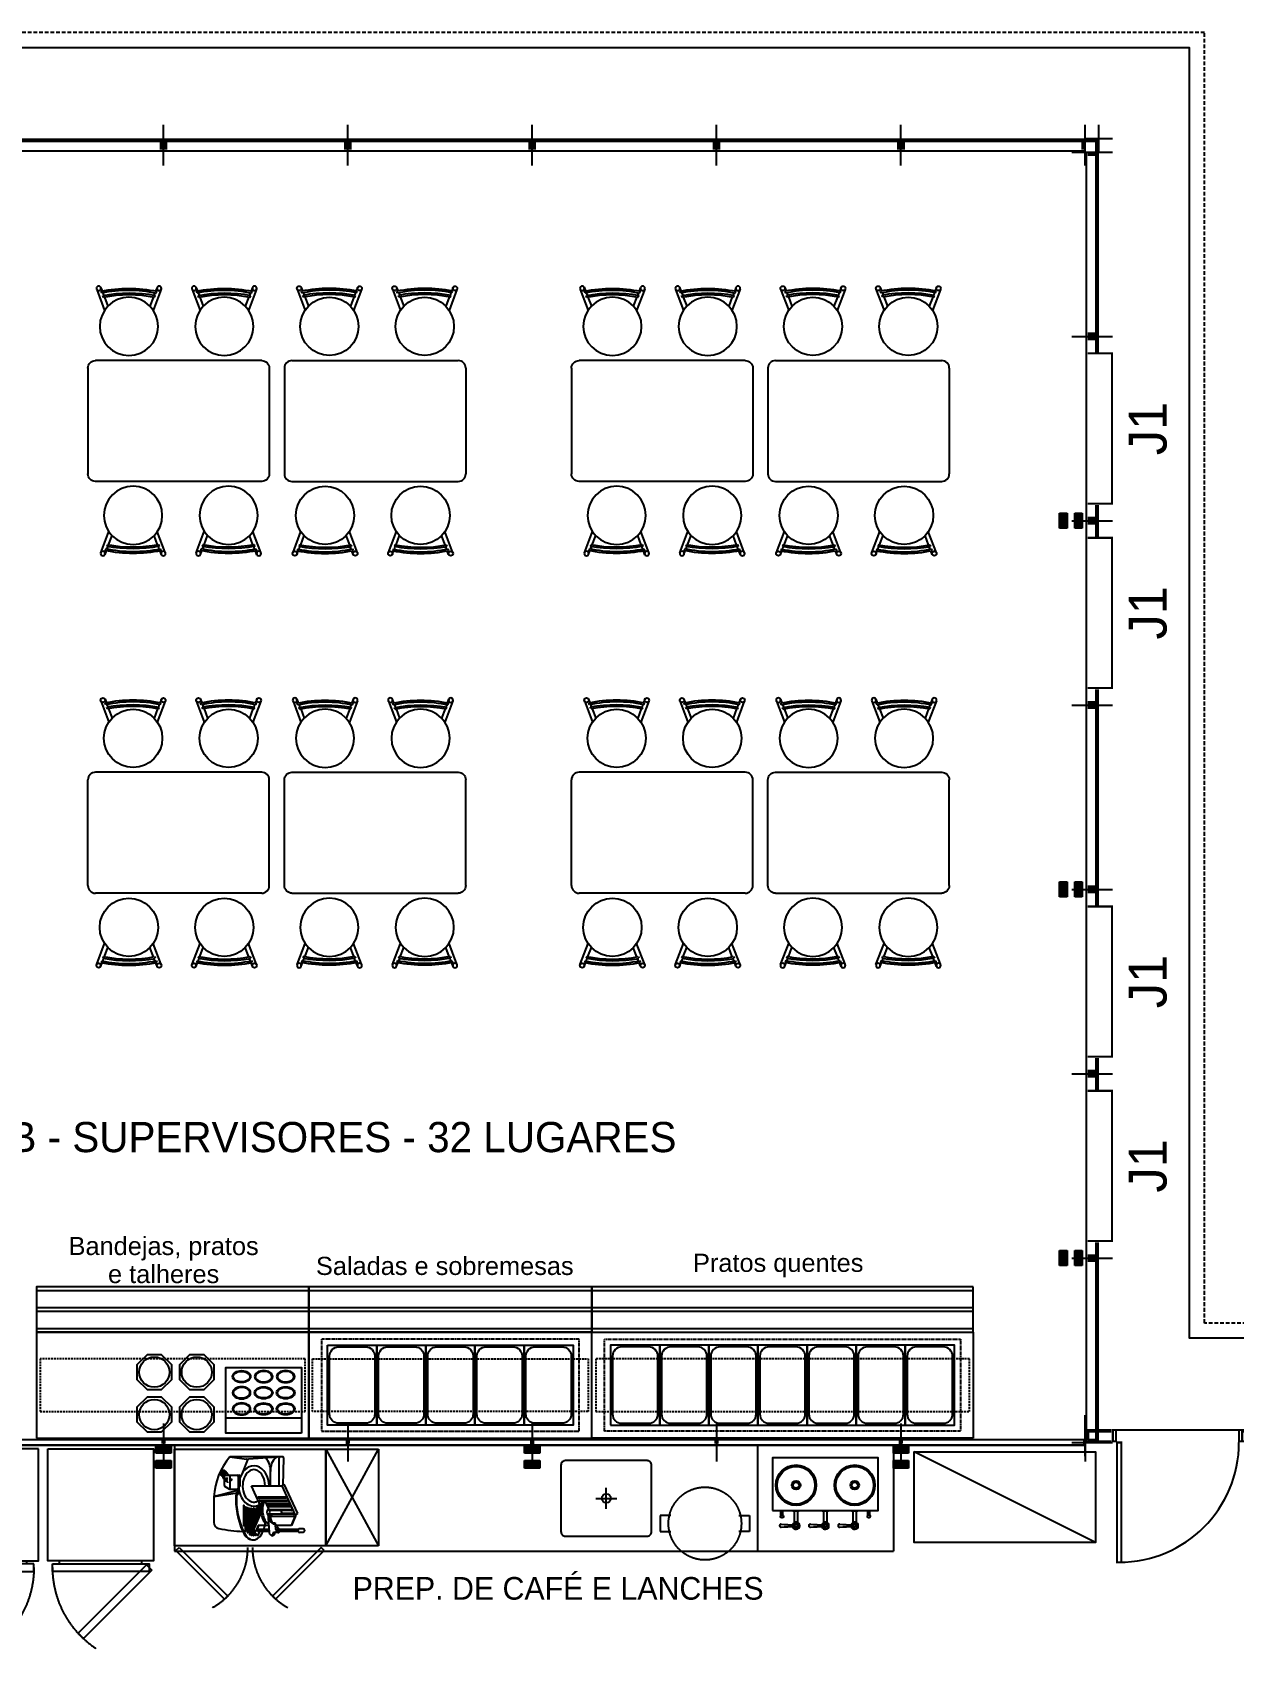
# Model space of a CAD drawing. Header units: millimetres. Extents: x -18806 to 201070, y -25046 to 92854.
# Drawn here: x 157715 to 165661, y -5941 to 4858 of the extents above; entities that cross this region are included whole.
import ezdxf
from ezdxf.enums import TextEntityAlignment as Align

# ---------------------------------------------------------------- set-up
doc = ezdxf.new("R2010")
doc.units = ezdxf.units.MM
doc.header["$LTSCALE"] = 50
for name, pattern in [('DASHED', [0.75, 0.5, -0.25]), ('HIDDEN', [0.375, 0.25, -0.125]), ('HIDDEN2', [0.1875, 0.125, -0.0625])]:
    doc.linetypes.add(name, pattern=pattern)
doc.layers.add('EQUIP', color=8, linetype='Continuous', lineweight=20)
for name, color, linetype in [('LAYA', 8, 'Continuous'), ('LAYC', 4, 'Continuous'), ('LAYF', 4, 'Continuous'), ('MÓVEIS', 1, 'Continuous'), ('PILARES', 5, 'Continuous'), ('SOB', 8, 'HIDDEN2'), ('TEXTO_LEGENDA', 7, 'Continuous')]:
    doc.layers.add(name, color=color, linetype=linetype)
doc.styles.add('2', font='stylu.ttf', dxfattribs={"height": 0.35})
doc.styles.add('HP', font='ARIAL.TTF', dxfattribs={"height": 0.15})
doc.styles.add('L1', font='txt', dxfattribs={"height": 0.18})

# ---------------------------------------------------------------- blocks, each defined once
blk = doc.blocks.new('C1')
at = {"color": 24}
for p, q in [((0, 0), (0.18, 0)), ((0, 0), (0, -0.18)), ((0.09, 0), (0.09, -0.18)), ((0, -0.09), (0.18, -0.09))]:
    blk.add_line(p, q, dxfattribs=at)
at = {"color": 170, "const_width": 0.026}
blk.add_lwpolyline([(0, -0.077), (0.077, -0.077), (0.077, 0)], dxfattribs=at)
at = {"style": 'L1', "flags": 3}
blk.add_attdef('BLOCO', (-0.018, 0.09), '', height=0.18, dxfattribs=at)
blk = doc.blocks.new('j1')
at = {"color": 24}
for p, q in [((0, 0.09), (0, -0.18)), ((1.22, 0.09), (1.22, -0.18))]:
    blk.add_line(p, q, dxfattribs=at)
at = {"color": 24, "const_width": 0.014}
blk.add_lwpolyline([(0, -0.007), (1.22, -0.007)], dxfattribs=at)
at = {"color": 170, "const_width": 0.026}
for points in [[(0.013, -0.016), (0.013, -0.077), (0.105, -0.077)], [(1.115, -0.077), (1.207, -0.077), (1.207, -0.016)]]:
    blk.add_lwpolyline(points, dxfattribs=at)
at = {"color": 7, "const_width": 0.014}
blk.add_lwpolyline([(0.113, -0.016), (0.113, -0.177), (1.107, -0.177), (1.107, -0.016)], dxfattribs=at)
at = {"color": 7, "style": '2'}
blk.add_text('J1', height=0.25, dxfattribs=at).set_placement((0.61, -0.415), align=Align.MIDDLE)
at = {"style": 'L1', "flags": 3}
blk.add_attdef('BLOCO', (0, 0.199), '', height=0.18, dxfattribs=at)
blk = doc.blocks.new('f1')
at = {"color": 24}
for p, q in [((0, 0.09), (0, -0.18)), ((1.22, 0.09), (1.22, -0.18))]:
    blk.add_line(p, q, dxfattribs=at)
at = {"color": 24, "const_width": 0.014}
blk.add_lwpolyline([(0, -0.007), (1.22, -0.007)], dxfattribs=at)
at = {"color": 170, "const_width": 0.026}
blk.add_lwpolyline([(0.013, -0.016), (0.013, -0.077), (1.207, -0.077), (1.207, -0.016)], dxfattribs=at)
at = {"style": 'L1', "flags": 3}
blk.add_attdef('BLOCO', (0, 0.224), '', height=0.18, dxfattribs=at)
blk = doc.blocks.new('if11')
at = {"color": 24}
for p, q in [((0, -0.125), (0, 0.125)), ((1.22, -0.125), (1.22, 0.125))]:
    blk.add_line(p, q, dxfattribs=at)
at = {"color": 3, "const_width": 0.014}
blk.add_lwpolyline([(1.22, 0.018), (0, 0.018)], dxfattribs=at)
at = {"color": 24, "const_width": 0.014}
blk.add_lwpolyline([(0.007, 0.008), (0.007, -0.018), (1.213, -0.018), (1.213, 0.011)], dxfattribs=at)
at = {"style": 'L1', "flags": 3}
blk.add_attdef('BLOCO', (0, 0.305), '', height=0.18, dxfattribs=at)
blk = doc.blocks.new('f11')
at = {"color": 24}
for p, q in [((0, 0.09), (0, -0.18)), ((1.22, 0.09), (1.22, -0.18))]:
    blk.add_line(p, q, dxfattribs=at)
at = {"color": 3, "const_width": 0.014}
blk.add_lwpolyline([(0, -0.007), (1.22, -0.007)], dxfattribs=at)
at = {"color": 170, "const_width": 0.026}
blk.add_lwpolyline([(0.013, -0.016), (0.013, -0.077), (1.207, -0.077), (1.207, -0.016)], dxfattribs=at)
at = {"style": 'L1', "flags": 3}
blk.add_attdef('BLOCO', (0, 0.224), '', height=0.18, dxfattribs=at)
blk = doc.blocks.new('pilar')
for p, q in [((-0.05, 0.17), (0.05, 0.17)), ((-0.05, 0.12), (-0.05, 0.17)), ((0.05, 0.12), (-0.05, 0.12)), ((0.05, 0.17), (0.05, 0.12)), ((-0.05, 0.07), (0.05, 0.07)), ((-0.05, 0.02), (-0.05, 0.07)), ((0.05, 0.02), (-0.05, 0.02)), ((0.05, 0.07), (0.05, 0.02))]:
    blk.add_line(p, q)
for points in [[(0.05, 0.12), (-0.05, 0.12), (0.05, 0.17), (-0.05, 0.17)], [(0.05, 0.02), (-0.05, 0.02), (0.05, 0.07), (-0.05, 0.07)]]:
    blk.add_solid(points)
at = {"style": 'L1', "flags": 3}
blk.add_attdef('BLOCO', (0, -0.305), '', height=0.18, dxfattribs=at)
blk = doc.blocks.new('p1d1')
at = {"color": 24}
for p, q in [((0, 0.09), (0, -0.18)), ((1.22, 0.09), (1.22, -0.18))]:
    blk.add_line(p, q, dxfattribs=at)
at = {"color": 40, "const_width": 0.014}
blk.add_lwpolyline([(0.982, 0.793), (0.982, 0), (1.01, 0), (1.01, 0.793)], close=True, dxfattribs=at)
at = {"color": 3, "const_width": 0.014}
for points in [[(0, -0.007), (0.173, -0.007)], [(1.047, -0.007), (1.22, -0.007)]]:
    blk.add_lwpolyline(points, dxfattribs=at)
at = {"color": 170, "const_width": 0.026}
for points in [[(0.013, -0.016), (0.013, -0.077), (0.173, -0.077)], [(1.047, -0.077), (1.207, -0.077), (1.207, -0.016)]]:
    blk.add_lwpolyline(points, dxfattribs=at)
at = {"color": 7, "const_width": 0.014}
for points in [[(0.203, -0.007), (0.182, -0.007), (0.182, -0.083), (0.203, -0.083)], [(1.017, -0.007), (1.038, -0.007), (1.038, -0.083), (1.017, -0.083)]]:
    blk.add_lwpolyline(points, close=True, dxfattribs=at)
blk.add_lwpolyline([(0.203, -0.083), (1.017, -0.083)], dxfattribs=at)
at = {"color": 40}
blk.add_arc((0.996, 0), 0.793, 90, 180, dxfattribs=at)
at = {"style": 'L1', "flags": 3}
blk.add_attdef('BLOCO', (0, 0.915), '', height=0.18, dxfattribs=at)
blk = doc.blocks.new('Cafet_Monarcha_60')
at = {"layer": 'LAYA'}
for p, q in [((0.056, -0.381), (0.056, -0.35)), ((0.069, -0.381), (0.069, -0.35)), ((0.135, -0.353), (0.135, -0.35)), ((0.177, -0.353), (0.135, -0.353)), ((0.145, -0.43), (0.145, -0.353)), ((0.167, -0.43), (0.167, -0.353)), ((0.177, -0.353), (0.177, -0.35)), ((0.329, -0.353), (0.329, -0.35)), ((0.371, -0.353), (0.329, -0.353)), ((0.339, -0.43), (0.339, -0.353)), ((0.361, -0.43), (0.361, -0.353)), ((0.371, -0.353), (0.371, -0.35)), ((0.523, -0.353), (0.523, -0.35)), ((0.565, -0.353), (0.523, -0.353)), ((0.533, -0.43), (0.533, -0.353)), ((0.555, -0.43), (0.555, -0.353)), ((0.565, -0.353), (0.565, -0.35)), ((0.631, -0.381), (0.631, -0.35)), ((0.644, -0.381), (0.644, -0.35)), ((0.056, -0.44), (0.146, -0.449)), ((0.056, -0.44), (0.148, -0.445)), ((0.056, -0.46), (0.146, -0.451)), ((0.058, -0.46), (0.148, -0.455)), ((0.25, -0.44), (0.34, -0.449)), ((0.25, -0.44), (0.342, -0.445)), ((0.25, -0.46), (0.34, -0.451)), ((0.252, -0.46), (0.342, -0.455)), ((0.444, -0.44), (0.534, -0.449)), ((0.444, -0.44), (0.535, -0.445)), ((0.444, -0.46), (0.534, -0.451)), ((0.446, -0.46), (0.535, -0.455))]:
    blk.add_line(p, q, dxfattribs=at)
for centre, radius in [((0.156, -0.182), 0.134), ((0.156, -0.182), 0.125), ((0.544, -0.182), 0.134), ((0.544, -0.182), 0.125), ((0.156, -0.182), 0.0286), ((0.156, -0.182), 0.0198), ((0.544, -0.182), 0.0286), ((0.544, -0.182), 0.0198), ((0.063, -0.388), 0.01), ((0.063, -0.388), 0.009), ((0.638, -0.388), 0.01), ((0.638, -0.388), 0.009), ((0.156, -0.45), 0.01), ((0.156, -0.45), 0.009), ((0.35, -0.45), 0.01), ((0.35, -0.45), 0.009), ((0.544, -0.45), 0.01), ((0.544, -0.45), 0.009)]:
    blk.add_circle(centre, radius, dxfattribs=at)
for centre, radius, start, end in [((0.156, -0.45), 0.024, 196.562, 163.381), ((0.156, -0.45), 0.023, 196.562, 163.381), ((0.156, -0.45), 0.02, 197.2645, 162.6785), ((0.35, -0.45), 0.024, 196.562, 163.381), ((0.35, -0.45), 0.023, 196.562, 163.381), ((0.35, -0.45), 0.02, 197.2645, 162.6785), ((0.544, -0.45), 0.024, 196.562, 163.381), ((0.544, -0.45), 0.023, 196.562, 163.381), ((0.544, -0.45), 0.02, 197.2645, 162.6785), ((0.056, -0.45), 0.01, 78.5788, 281.4212), ((0.25, -0.45), 0.01, 78.5788, 281.4212), ((0.444, -0.45), 0.01, 78.5788, 281.4212)]:
    blk.add_arc(centre, radius, start, end, dxfattribs=at)
at = {"layer": 'LAYC'}
blk.add_lwpolyline([(0, -0.35), (0.7, -0.35), (0.7, 0), (0, 0)], close=True, dxfattribs=at)
blk = doc.blocks.new('60')
at = {"layer": 'LAYA'}
for p, q in [((0, -0.42), (0, -0.28)), ((-0.07, -0.35), (0.07, -0.35))]:
    blk.add_line(p, q, dxfattribs=at)
blk.add_circle((0, -0.35), 0.03, dxfattribs=at)
at = {"layer": 'LAYC'}
blk.add_lwpolyline([(-0.27, -0.6), (0.27, -0.6, 0.414214), (0.3, -0.57), (0.3, -0.13, 0.414214), (0.27, -0.1), (-0.27, -0.1, 0.414214), (-0.3, -0.13), (-0.3, -0.57, 0.414214)], format="xyb", close=True, dxfattribs=at)
blk = doc.blocks.new('Car80li')
at = {"layer": 'SOB'}
for points in [[(-0.225, 0.053), (-0.296, 0.053), (-0.296, -0.053), (-0.225, -0.053)], [(0.225, 0.053), (0.296, 0.053), (0.296, -0.053), (0.225, -0.053)]]:
    blk.add_lwpolyline(points, dxfattribs=at)
blk.add_circle((0, 0), 0.241, dxfattribs=at)
blk = doc.blocks.new('RV-2')
at = {"layer": 'LAYA', "linetype": 'HIDDEN2'}
blk.add_lwpolyline([(-0.15, -1.27), (0.302, -0.817), (0.338, -0.853), (-0.115, -1.305)], close=True, dxfattribs=at)
blk.add_arc((0.32, -0.835), 0.64, 180, 236.6497, dxfattribs=at)
at = {"layer": 'LAYC'}
for p, q in [((-0.273, -0.81), (-0.273, -0.79)), ((0.273, -0.81), (0.273, -0.79))]:
    blk.add_line(p, q, dxfattribs=at)
for points in [[(-0.35, -0.05), (0.35, -0.05), (0.35, -0.79), (-0.35, -0.79)], [(-0.32, -0.81), (0.32, -0.81), (0.32, -0.86), (-0.32, -0.86)]]:
    blk.add_lwpolyline(points, close=True, dxfattribs=at)
blk = doc.blocks.new('Gn1-1')
at = {"layer": 'LAYA'}
blk.add_lwpolyline([(-0.3125, 0.0725), (-0.3125, 0.4575, -0.4142136), (-0.2525, 0.5175), (-0.0725, 0.5175, -0.4142136), (-0.0125, 0.4575), (-0.0125, 0.0725, -0.4142136), (-0.0725, 0.0125), (-0.2525, 0.0125, -0.4142136)], format="xyb", close=True, dxfattribs=at)
at = {"layer": 'LAYC'}
blk.add_lwpolyline([(0, 0), (-0.325, 0), (-0.325, 0.53), (0, 0.53)], close=True, dxfattribs=at)
blk = doc.blocks.new('Mesa4_120-80')
at = {"layer": 'LAYF', "color": 7}
for p, q in [((-0.815, -0.215), (-0.824, -0.239)), ((-0.184, -0.215), (-0.193, -0.239)), ((-1.216, -0.228), (-1.162, -0.368)), ((-1.188, -0.216), (-1.18, -0.239)), ((-1.182, -0.254), (-1.187, -0.241)), ((-1.172, -0.281), (-1.177, -0.269)), ((-1.175, -0.252), (-1.169, -0.267)), ((-1.164, -0.279), (-1.141, -0.341)), ((-0.84, -0.28), (-0.863, -0.341)), ((-0.789, -0.23), (-0.842, -0.368)), ((-0.829, -0.251), (-0.836, -0.268)), ((-0.834, -0.282), (-0.829, -0.27)), ((-0.823, -0.253), (-0.818, -0.24)), ((-0.585, -0.228), (-0.531, -0.368)), ((-0.557, -0.216), (-0.548, -0.239)), ((-0.551, -0.254), (-0.556, -0.241)), ((-0.541, -0.281), (-0.545, -0.269)), ((-0.543, -0.252), (-0.537, -0.267)), ((-0.533, -0.279), (-0.509, -0.341)), ((-0.209, -0.28), (-0.232, -0.341)), ((-0.158, -0.23), (-0.21, -0.368)), ((-0.198, -0.251), (-0.204, -0.268)), ((-0.202, -0.282), (-0.198, -0.27)), ((-0.191, -0.253), (-0.187, -0.24)), ((-1.243, -1.97), (-1.191, -1.832)), ((-0.817, -1.972), (-0.87, -1.832)), ((-0.612, -1.97), (-0.559, -1.832)), ((-0.185, -1.972), (-0.239, -1.832)), ((-1.199, -1.918), (-1.203, -1.93)), ((-1.203, -1.948), (-1.197, -1.931)), ((-1.192, -1.919), (-1.169, -1.859)), ((-0.868, -1.92), (-0.892, -1.859)), ((-0.858, -1.948), (-0.864, -1.932)), ((-0.861, -1.919), (-0.856, -1.931)), ((-0.567, -1.918), (-0.572, -1.93)), ((-0.572, -1.948), (-0.566, -1.931)), ((-0.561, -1.919), (-0.538, -1.859)), ((-0.237, -1.92), (-0.26, -1.859)), ((-0.226, -1.948), (-0.232, -1.932)), ((-0.229, -1.919), (-0.225, -1.931)), ((-1.218, -1.985), (-1.208, -1.96)), ((-1.21, -1.947), (-1.215, -1.959)), ((-0.844, -1.984), (-0.853, -1.96)), ((-0.85, -1.946), (-0.845, -1.959)), ((-0.586, -1.985), (-0.577, -1.96)), ((-0.578, -1.947), (-0.583, -1.959)), ((-0.213, -1.984), (-0.222, -1.96)), ((-0.219, -1.946), (-0.214, -1.959))]:
    blk.add_line(p, q, dxfattribs=at)
at = {"layer": 'LAYF'}
for p, q in [((-1.3, -0.75), (-1.3, -1.45)), ((-1.25, -0.7), (-0.15, -0.7)), ((-0.1, -0.75), (-0.1, -1.45)), ((-1.25, -1.5), (-0.15, -1.5))]:
    blk.add_line(p, q, dxfattribs=at)
at = {"layer": 'LAYF', "color": 7}
for centre in [(-1.202, -0.222), (-0.802, -0.222), (-0.571, -0.222), (-0.171, -0.222), (-1.231, -1.977), (-0.831, -1.977), (-0.599, -1.977), (-0.199, -1.977)]:
    blk.add_circle(centre, 0.015, dxfattribs=at)
at = {"layer": 'LAYF'}
for centre in [(-1.002, -0.474), (-0.371, -0.474), (-1.031, -1.725), (-0.399, -1.725)]:
    blk.add_circle(centre, 0.193, dxfattribs=at)
at = {"layer": 'LAYF', "color": 7}
for centre, radius, start, end in [((-1.002, -1.158), 0.935, 78.6555, 101.4198), ((-1.001, -1.098), 0.864, 78.1114, 102.1469), ((-1.005, -1.188), 0.935, 79.1609, 100.5689), ((-1.005, -1.128), 0.864, 78.5877, 101.1794), ((-0.371, -1.158), 0.935, 78.6555, 101.4198), ((-0.369, -1.098), 0.864, 78.1114, 102.1469), ((-0.374, -1.188), 0.935, 79.1609, 100.5689), ((-0.373, -1.128), 0.864, 78.5877, 101.1794), ((-1.028, -1.011), 0.935, 259.1609, 280.5689), ((-1.028, -1.072), 0.864, 258.5877, 281.1794), ((-0.396, -1.011), 0.935, 259.1609, 280.5689), ((-0.397, -1.072), 0.864, 258.5877, 281.1794), ((-1.031, -1.042), 0.935, 258.6555, 281.4198), ((-1.032, -1.102), 0.864, 258.1114, 282.1469), ((-0.399, -1.042), 0.935, 258.6555, 281.4198), ((-0.4, -1.102), 0.864, 258.1114, 282.1469)]:
    blk.add_arc(centre, radius, start, end, dxfattribs=at)
at = {"layer": 'LAYF'}
for centre, start, end in [((-1.25, -0.75), 90, 180), ((-0.15, -0.75), 0, 90), ((-1.25, -1.45), 180, 270), ((-0.15, -1.45), 270, 0)]:
    blk.add_arc(centre, 0.05, start, end, dxfattribs=at)
blk = doc.blocks.new('Rh2mac')
at = {"layer": 'SOB'}
for p, q in [((-0.35, -0.64), (0, 0)), ((-0.35, 0), (0, -0.64))]:
    blk.add_line(p, q, dxfattribs=at)
for points in [[(-1.35, 0), (-0.35, 0), (-0.35, -0.64), (-1.35, -0.64)], [(-0.35, 0), (0, 0), (0, -0.64), (-0.35, -0.64)], [(-1.32, -0.65), (-0.998, -0.972), (-1.019, -0.993), (-1.341, -0.671)], [(-0.38, -0.65), (-0.702, -0.972), (-0.681, -0.993), (-0.359, -0.671)]]:
    blk.add_lwpolyline(points, close=True, dxfattribs=at)
for centre, start, end in [((-1.32, -0.65), 299.0543, 0), ((-0.38, -0.65), 180, 240.9457)]:
    blk.add_arc(centre, 0.455, start, end, dxfattribs=at)
blk = doc.blocks.new('CORT-FRIOS')
at = {"layer": 'LAYA'}
for p, q in [((0.525, 0.328), (0.525, 0.35)), ((0.55, 0.35), (0.55, 0.328)), ((0.056, 0.222), (0.24, 0.216)), ((0.426, 0.315), (0.232, 0.226)), ((0.243, 0.212), (0.232, 0.226)), ((0.437, 0.3), (0.243, 0.212)), ((0.316, 0.055), (0.316, 0.236)), ((0.323, 0.236), (0.323, 0.055)), ((0.336, 0.064), (0.336, 0.246)), ((0.343, 0.246), (0.343, 0.064)), ((0.356, 0.106), (0.356, 0.255)), ((0.363, 0.255), (0.363, 0.109)), ((0.375, 0.114), (0.375, 0.263)), ((0.382, 0.263), (0.382, 0.117)), ((0.399, 0.125), (0.399, 0.274)), ((0.405, 0.274), (0.405, 0.203)), ((0.424, 0.207), (0.424, 0.285)), ((0.437, 0.3), (0.426, 0.315)), ((0.43, 0.285), (0.43, 0.139)), ((0.445, 0.297), (0.505, 0.271)), ((0.446, 0.294), (0.446, 0.135)), ((0.447, 0.298), (0.505, 0.273)), ((0.505, 0.273), (0.505, 0.173)), ((0.531, 0.317), (0.531, 0.178)), ((0.544, 0.317), (0.544, 0.182)), ((0.05, 0.214), (0.053, 0.197)), ((0.05, 0.212), (0.065, -0.01)), ((0.05, 0.212), (0.05, -0.134)), ((0.243, 0.192), (0.059, 0.192)), ((0.243, 0.134), (0.147, 0.134)), ((0.243, 0.009), (0.243, 0.212)), ((0.4, 0.126), (0.351, 0.103)), ((0.4, 0.116), (0.4, 0.135)), ((0.404, 0.132), (0.404, 0.198)), ((0.422, 0.118), (0.551, 0.127)), ((0.427, 0.132), (0.427, 0.198)), ((0.434, 0.141), (0.427, 0.138)), ((0.431, 0.116), (0.431, 0.135)), ((0.434, 0.141), (0.484, 0.119)), ((0.488, 0.113), (0.488, 0.102)), ((0.489, 0.162), (0.489, 0.153)), ((0.514, 0.176), (0.495, 0.17)), ((0.531, 0.17), (0.498, 0.167)), ((0.505, 0.124), (0.505, 0.054)), ((0.531, 0.125), (0.531, 0.05)), ((0.544, 0.126), (0.544, 0.055)), ((0.551, 0.187), (0.551, 0.159)), ((0.38, 0.072), (0.243, 0.009)), ((0.347, 0.097), (0.347, 0.086)), ((0.356, 0.073), (0.356, 0.078)), ((0.363, 0.076), (0.363, 0.073)), ((0.447, 0.059), (0.383, 0.059)), ((0.383, 0.055), (0.459, 0.055)), ((0.468, 0.049), (0.39, 0.049)), ((0.39, 0.044), (0.479, 0.044)), ((0.502, 0.036), (0.392, 0.036)), ((0.395, 0.031), (0.513, 0.031)), ((0.523, 0.023), (0.395, 0.023)), ((0.395, 0.018), (0.568, 0.018)), ((0.566, 0.011), (0.395, 0.011)), ((0.395, 0.006), (0.566, 0.006)), ((0.563, 0), (0.395, 0)), ((0.421, 0.071), (0.537, 0.021)), ((0.505, 0.056), (0.539, 0.042)), ((0.505, 0.054), (0.537, 0.04)), ((0.537, 0.021), (0.573, 0.052)), ((0.537, 0.021), (0.537, 0.04)), ((0.539, 0.022), (0.539, 0.042)), ((0.573, 0.052), (0.544, 0.065)), ((0.568, 0.023), (0.544, 0.023)), ((0.549, 0.031), (0.566, 0.031)), ((0.566, 0.036), (0.555, 0.036)), ((0.05, -0.134), (0.065, -0.023)), ((0.153, -0.049), (0.069, -0.016)), ((0.172, -0.163), (0.172, -0.074)), ((0.179, -0.068), (0.246, -0.068)), ((0.179, -0.079), (0.26, -0.079)), ((0.246, -0.074), (0.246, -0.068)), ((0.246, -0.074), (0.26, -0.074)), ((0.267, -0.08), (0.267, -0.135)), ((0.276, -0.09), (0.312, -0.238)), ((0.281, -0.081), (0.281, -0.071)), ((0.294, -0.085), (0.284, -0.085)), ((0.285, -0.077), (0.285, -0.071)), ((0.298, -0.08), (0.288, -0.08)), ((0.312, -0.238), (0.289, -0.085)), ((0.298, -0.091), (0.298, -0.088)), ((0.302, -0.087), (0.302, -0.084)), ((0.502, -0.039), (0.374, -0.039)), ((0.374, -0.044), (0.502, -0.044)), ((0.541, -0.027), (0.385, -0.027)), ((0.385, -0.032), (0.541, -0.032)), ((0.55, -0.013), (0.39, -0.013)), ((0.39, -0.018), (0.55, -0.018)), ((0.395, -0.005), (0.563, -0.005)), ((0.172, -0.135), (0.267, -0.135)), ((0.241, -0.17), (0.179, -0.17)), ((0.186, -0.149), (0.187, -0.149)), ((0.218, -0.149), (0.222, -0.149)), ((0.267, -0.135), (0.246, -0.167)), ((0.315, -0.24), (0.485, -0.24))]:
    blk.add_line(p, q, dxfattribs=at)
for centre, radius in [((0.16, -0.176), 0.0126), ((0.202, -0.126), 0.00451), ((0.202, -0.157), 0.00451)]:
    blk.add_circle(centre, radius, dxfattribs=at)
for centre, radius, start, end in [((0.538, 0.35), 0.0122, 359.9981, 179.9981), ((0.538, 0.328), 0.0122, 179.9981, 359.9981), ((0.056, 0.215), 0.00648, 88.2682, 190.5763), ((0.319, 0.236), 0.00343, 359.9981, 179.9981), ((0.34, 0.246), 0.00343, 359.9981, 179.9981), ((0.36, 0.255), 0.00343, 359.9981, 179.9981), ((0.379, 0.263), 0.00343, 359.9981, 179.9981), ((0.402, 0.274), 0.00343, 359.9981, 179.9981), ((0.427, 0.285), 0.00343, 359.9981, 179.9981), ((0.44, 0.294), 0.00853, 30.0881, 114.4598), ((0.44, 0.294), 0.00648, 359.9981, 114.4598), ((0.059, 0.198), 0.00648, 190.5763, 269.9981), ((0.137, 0.244), 0.11, 219.6441, 274.8706), ((0.137, 0.025), 0.11, 85.1255, 136.4501), ((0.416, 0.118), 0.0227, 120.625, 132.6731), ((0.416, 0.151), 0.0227, 227.323, 312.6731), ((0.416, 0.133), 0.0227, 227.323, 312.6731), ((0.416, 0.198), 0.0116, 359.9981, 179.9981), ((0.437, 0.197), 0.0737, 258.6689, 316.1229), ((0.416, 0.118), 0.0227, 47.323, 59.3712), ((0.435, 0.221), 0.0902, 266.1462, 304.0968), ((0.481, 0.113), 0.00648, 306.8786, 66.538), ((0.48, 0.153), 0.0089, 304.2314, 359.9981), ((0.498, 0.162), 0.0089, 114.4598, 179.9981), ((0.48, 0.155), 0.0133, 315.3211, 14.2794), ((0.499, 0.16), 0.00677, 109.0791, 194.7237), ((0.505, 0.189), 0.0154, 305.1424, 325.3884), ((0.548, 0.135), 0.0304, 32.5025, 84.7067), ((0.565, 0.164), 0.0154, 199.4652, 302.5729), ((0.549, 0.151), 0.0243, 273.8766, 359.9981), ((0.319, 0.055), 0.00343, 179.9981, 359.9981), ((0.34, 0.064), 0.00343, 179.9981, 359.9981), ((0.353, 0.097), 0.00648, 114.4598, 247.3075), ((0.353, 0.086), 0.00648, 179.9981, 247.3075), ((0.403, 0.217), 0.136, 247.3075, 306.8786), ((0.403, 0.206), 0.136, 247.3075, 306.8786), ((0.36, 0.073), 0.00343, 179.9981, 359.9981), ((0.383, 0.057), 0.00244, 89.9981, 269.9981), ((0.39, 0.046), 0.00244, 89.9981, 269.9981), ((0.394, 0.034), 0.00295, 132.4986, 292.8516), ((0.395, -0.002), 0.00244, 89.9981, 269.9981), ((0.395, 0.021), 0.00244, 89.9981, 269.9981), ((0.395, 0.009), 0.00244, 89.9981, 269.9981), ((0.481, 0.102), 0.00648, 306.8786, 359.9981), ((0.536, 0.055), 0.00732, 228.3627, 4.2651), ((0.563, -0.002), 0.00244, 269.9981, 89.9981), ((0.566, 0.033), 0.00244, 269.9981, 89.9981), ((0.566, 0.009), 0.00244, 269.9981, 89.9981), ((0.568, 0.021), 0.00244, 269.9981, 89.9981), ((0.072, -0.01), 0.00648, 183.8823, 248.1917), ((0.071, -0.024), 0.00648, 68.1917, 172.7039), ((0.179, -0.074), 0.00648, 89.9981, 179.9981), ((0.179, -0.085), 0.00648, 89.9981, 179.9981), ((0.26, -0.08), 0.00648, 359.9981, 89.9981), ((0.26, -0.085), 0.00648, 359.9981, 89.9981), ((0.248, -0.097), 0.0288, 13.6587, 50.9067), ((0.284, -0.081), 0.00324, 179.9981, 269.9981), ((0.288, -0.077), 0.00324, 179.9981, 269.9981), ((0.294, -0.088), 0.00324, 359.9981, 89.9981), ((0.298, -0.084), 0.00324, 359.9981, 89.9981), ((0.301, -0.091), 0.00324, 179.9981, 266.8692), ((0.329, 0.423), 0.518, 266.8692, 294.4732), ((0.305, -0.087), 0.00324, 179.9981, 269.1627), ((0.329, 0.423), 0.514, 267.3081, 295.9671), ((0.374, -0.042), 0.00244, 89.9981, 269.9981), ((0.385, -0.029), 0.00244, 89.9981, 269.9981), ((0.39, -0.016), 0.00244, 89.9981, 269.9981), ((0.502, -0.042), 0.00244, 269.9981, 89.9981), ((-0.841, 0.037), 1.388, 349.8677, 356.494), ((0.541, -0.029), 0.00244, 269.9981, 89.9981), ((0.55, -0.016), 0.00244, 269.9981, 89.9981), ((0.341, 0.208), 0.449, 229.6726, 266.6714), ((0.16, -0.176), 0.0199, 97.7951, 342.8642), ((0.155, -0.181), 0.00632, 224.9981, 44.9981), ((0.196, -0.173), 0.0425, 143.4348, 169.0754), ((0.164, -0.172), 0.00632, 44.9981, 224.9981), ((0.17, -0.159), 0.0142, 83.6285, 125.643), ((0.169, -0.136), 0.0474, 271.6089, 313.9471), ((0.179, -0.163), 0.00648, 179.9981, 269.9981), ((0.187, -0.155), 0.00648, 354.904, 89.9981), ((0.202, -0.157), 0.00901, 174.904, 5.0921), ((0.201, -0.128), 0.00225, 44.9981, 224.9981), ((0.201, -0.158), 0.00225, 44.9981, 224.9981), ((0.204, -0.125), 0.00225, 224.9981, 44.9981), ((0.204, -0.155), 0.00225, 224.9981, 44.9981), ((0.218, -0.155), 0.00648, 89.9981, 185.0921), ((0.241, -0.163), 0.00648, 269.9981, 327.5153), ((0.485, -0.2), 0.0405, 269.9981, 349.8677), ((0.315, -0.237), 0.00324, 193.4424, 269.9981), ((0.315, -0.237), 0.00324, 188.4219, 269.9981)]:
    blk.add_arc(centre, radius, start, end, dxfattribs=at)
for centre, major_axis, ratio, start_param, end_param in [((0.243, 0.025), (-0.133, 0), 0.754738, 4.712389, 7.455126), ((0.538, 0.184), (-0.00884, -0.00402), 0.540004, 5.221616, 10.041401), ((0.243, 0.025), (-0.133, 0), 0.754738, 8.009385, 9.837432), ((0.459, 0.021), (-0.141, 0), 0.574945, 4.176544, 4.512032), ((0.459, 0.021), (-0.141, 0), 0.574945, 2.214358, 4.072675)]:
    blk.add_ellipse(centre, major_axis=major_axis, ratio=ratio, start_param=start_param, end_param=end_param, dxfattribs=at)
for points, knots in [([(0.531, 0.193), (0.526, 0.191), (0.52, 0.188), (0.518, 0.18), (0.518, 0.18), (0.518, 0.18)], [4.582633, 4.582633, 4.582633, 4.582633, 5.859759, 5.859759, 5.889687, 5.889687, 5.889687, 5.889687]), ([(0.531, 0.17), (0.532, 0.171), (0.533, 0.171), (0.541, 0.173), (0.547, 0.176), (0.551, 0.185), (0.551, 0.187), (0.55, 0.189)], [1.01621, 1.01621, 1.01621, 1.01621, 1.235336, 1.235336, 2.61915, 2.61915, 2.971999, 2.971999, 2.971999, 2.971999]), ([(0.55, 0.19), (0.549, 0.192), (0.548, 0.193), (0.545, 0.194), (0.544, 0.194), (0.544, 0.194)], [3.3064222, 3.3064222, 3.3064222, 3.3064222, 3.5836062, 3.5836062, 3.7451188, 3.7451188, 3.7451188, 3.7451188]), ([(0.243, 0.099), (0.219, 0.099), (0.195, 0.093), (0.149, 0.068), (0.135, 0.045), (0.135, 0.025)], [4.71286, 4.71286, 4.71286, 4.71286, 5.342159, 5.342159, 6.283185, 6.283185, 6.283185, 6.283185]), ([(0.135, 0.025), (0.135, 0.001), (0.154, -0.025), (0.223, -0.054), (0.27, -0.053), (0.336, -0.021), (0.352, 0.005), (0.349, 0.037), (0.346, 0.046), (0.341, 0.054)], [6.283185, 6.283185, 6.283185, 6.283185, 7.351617, 7.351617, 8.420049, 8.420049, 9.488481, 9.488481, 9.864641, 9.864641, 9.864641, 9.864641]), ([(0.544, -0.048), (0.57, -0.036), (0.589, -0.021), (0.6, 0.008), (0.601, 0.02), (0.599, 0.032)], [2.214358, 2.214358, 2.214358, 2.214358, 2.852285, 2.852285, 3.261959, 3.261959, 3.261959, 3.261959])]:
    blk.add_open_spline(points, degree=3, knots=knots, dxfattribs=at)
blk = doc.blocks.new('Prato')
at = {"layer": 'MÓVEIS'}
blk.add_lwpolyline([(-0.048, 0.115), (-0.115, 0.048), (-0.115, -0.048), (-0.048, -0.115), (0.048, -0.115), (0.115, -0.048), (0.115, 0.048), (0.048, 0.115)], close=True, dxfattribs=at)
blk.add_circle((0, 0), 0.1, dxfattribs=at)
blk = doc.blocks.new('Caixa para talheres_00')
at = {"layer": 'LAYA'}
for centre, major_axis in [((0.104, -0.16), (0.06, 0)), ((0.25, -0.16), (0.06, 0)), ((0.104, -0.267), (0.06, 0)), ((0.25, -0.267), (0.06, 0)), ((0.396, -0.374), (-0.06, 0))]:
    blk.add_ellipse(centre, major_axis=major_axis, ratio=0.663292, dxfattribs=at)
at = {"layer": 'LAYA', "extrusion": (0, 0, -1)}
for centre, major_axis in [((0.396, -0.16), (-0.06, 0)), ((0.396, -0.267), (-0.06, 0)), ((0.104, -0.374), (0.06, 0)), ((0.25, -0.374), (0.06, 0))]:
    blk.add_ellipse(centre, major_axis=major_axis, ratio=0.663292, dxfattribs=at)
at = {"layer": 'LAYA'}
for points in [[(0.159, -0.16), (0.159, -0.145), (0.141, -0.13), (0.091, -0.122), (0.063, -0.132), (0.044, -0.16), (0.05, -0.177), (0.09, -0.197), (0.122, -0.196), (0.153, -0.179), (0.159, -0.169), (0.159, -0.16)], [(0.305, -0.16), (0.305, -0.145), (0.287, -0.13), (0.237, -0.122), (0.209, -0.132), (0.19, -0.16), (0.196, -0.177), (0.236, -0.197), (0.268, -0.196), (0.299, -0.179), (0.305, -0.169), (0.305, -0.16)], [(0.341, -0.16), (0.341, -0.145), (0.359, -0.13), (0.409, -0.122), (0.437, -0.132), (0.456, -0.16), (0.45, -0.177), (0.41, -0.197), (0.378, -0.196), (0.347, -0.179), (0.341, -0.169), (0.341, -0.16)], [(0.159, -0.267), (0.159, -0.253), (0.141, -0.237), (0.091, -0.23), (0.063, -0.239), (0.044, -0.267), (0.05, -0.284), (0.09, -0.304), (0.122, -0.304), (0.153, -0.286), (0.159, -0.276), (0.159, -0.267)], [(0.305, -0.267), (0.305, -0.253), (0.287, -0.237), (0.237, -0.23), (0.209, -0.239), (0.19, -0.267), (0.196, -0.284), (0.236, -0.304), (0.268, -0.304), (0.299, -0.286), (0.305, -0.276), (0.305, -0.267)], [(0.341, -0.267), (0.341, -0.253), (0.359, -0.237), (0.409, -0.23), (0.437, -0.239), (0.456, -0.267), (0.45, -0.284), (0.41, -0.304), (0.378, -0.304), (0.347, -0.286), (0.341, -0.276), (0.341, -0.267)], [(0.159, -0.374), (0.159, -0.389), (0.141, -0.405), (0.091, -0.412), (0.063, -0.402), (0.044, -0.374), (0.05, -0.357), (0.09, -0.337), (0.122, -0.338), (0.153, -0.355), (0.159, -0.365), (0.159, -0.374)], [(0.305, -0.374), (0.305, -0.389), (0.287, -0.405), (0.237, -0.412), (0.209, -0.402), (0.19, -0.374), (0.196, -0.357), (0.236, -0.337), (0.268, -0.338), (0.299, -0.355), (0.305, -0.365), (0.305, -0.374)], [(0.341, -0.374), (0.341, -0.389), (0.359, -0.405), (0.409, -0.412), (0.437, -0.402), (0.456, -0.374), (0.45, -0.357), (0.41, -0.337), (0.378, -0.338), (0.347, -0.355), (0.341, -0.365), (0.341, -0.374)]]:
    blk.add_open_spline(points, degree=3, knots=[0, 0, 0, 0, 1.354713, 1.354713, 2.709426, 2.709426, 4.064138, 4.064138, 5.418851, 5.418851, 6.283185, 6.283185, 6.283185, 6.283185], dxfattribs=at)
at = {"layer": 'LAYC'}
blk.add_line((0, -0.1), (0.5, -0.1), dxfattribs=at)
blk.add_lwpolyline([(0, 0), (0.5, 0), (0.5, -0.434), (0, -0.434)], close=True, dxfattribs=at)

msp = doc.modelspace()

# ---------------------------------------------------------------- linework, layer by layer
at = {"color": 1}
msp.add_lwpolyline([(153001.212, -3781.879), (138371.212, -3781.879), (138371.212, -16151.879), (198311.212, -16151.879), (198311.212, -3781.879), (165371.212, -3781.879), (165371.212, 4758.121), (153001.212, 4758.121)], close=True, dxfattribs=at)
at = {"color": 7, "linetype": 'DASHED'}
for points in [[(165471.212, -3681.879), (165471.212, 4858.121), (152401.212, 4858.121), (152401.212, -3681.879)], [(152401.212, -3681.879), (138271.212, -3681.879), (138270.724, -16751.879), (198411.212, -16751.879), (198411.212, -3681.879), (165471.212, -3681.879)]]:
    msp.add_lwpolyline(points, dxfattribs=at)
at = {"layer": 'LAYA'}
for p, q in [((159543.171, -3579.992), (157740.171, -3579.992)), ((159543.171, -3604.992), (157740.171, -3604.992)), ((161416.171, -3579.992), (159543.171, -3579.992)), ((161416.171, -3604.992), (159543.171, -3604.992)), ((163939.171, -3579.992), (161416.171, -3579.992)), ((163939.171, -3604.992), (161416.171, -3604.992))]:
    msp.add_line(p, q, dxfattribs=at)
for points in [[(159543.171, -3467.492), (157740.171, -3467.492), (157740.171, -3717.492), (159543.171, -3717.492)], [(161416.171, -3467.492), (159543.171, -3467.492), (159543.171, -3717.492), (161416.171, -3717.492)], [(163939.171, -3467.492), (161416.171, -3467.492), (161416.171, -3717.492), (163939.171, -3717.492)]]:
    msp.add_lwpolyline(points, close=True, dxfattribs=at)
at = {"layer": 'LAYC'}
for p, q in [((158654.411, -4491.879), (158654.411, -5191.879)), ((162511.212, -4491.879), (162511.212, -5191.879)), ((163411.212, -4519.879), (163411.212, -5191.879)), ((158654.411, -5191.879), (162511.212, -5191.879)), ((162511.212, -5191.879), (163411.212, -5191.879))]:
    msp.add_line(p, q, dxfattribs=at)
for points in [[(159543.171, -3442.492), (157740.171, -3442.492), (157740.171, -3742.492), (159543.171, -3742.492)], [(161416.171, -3442.492), (159543.171, -3442.492), (159543.171, -3742.492), (161416.171, -3742.492)], [(163939.171, -3442.492), (161416.171, -3442.492), (161416.171, -3742.492), (163939.171, -3742.492)], [(157740.171, -4442.492), (159543.171, -4442.492), (159543.171, -3742.492), (157740.171, -3742.492)], [(161416.171, -3742.492), (159543.171, -3742.492), (159543.171, -4442.492), (161416.171, -4442.492)], [(163939.171, -4442.492), (161416.171, -4442.492), (161416.171, -3742.492), (163939.171, -3742.492)]]:
    msp.add_lwpolyline(points, close=True, dxfattribs=at)
at = {"layer": 'LAYC', "linetype": 'HIDDEN'}
for points in [[(157765.171, -4267.492), (159518.171, -4267.492), (159518.171, -3917.492), (157765.171, -3917.492)], [(159568.171, -3917.492), (161391.171, -3917.492), (161391.171, -4267.492), (159568.171, -4267.492)], [(161441.171, -4267.492), (163914.171, -4267.492), (163914.171, -3917.492), (161441.171, -3917.492)]]:
    msp.add_lwpolyline(points, close=True, dxfattribs=at)
at = {"layer": 'LAYC'}
msp.add_lwpolyline([(164749.139, -5133.913), (163549.139, -5133.913), (163549.139, -4533.913), (164749.139, -4533.913), (164749.139, -5133.913), (163549.139, -4533.913)], dxfattribs=at)
at = {"layer": 'SOB'}
for points in [[(161332.171, -3787.492), (159627.171, -3787.492), (159627.171, -4397.492), (161332.171, -4397.492)], [(163855.171, -4397.492), (161500.171, -4397.492), (161500.171, -3787.492), (163855.171, -3787.492)]]:
    msp.add_lwpolyline(points, close=True, dxfattribs=at)

# ---------------------------------------------------------------- block references
at = {"color": 7, "yscale": 1000, "zscale": 1000}
for name, p, xscale, rotation in [('f1', (158581.212, 4068.121), 1000, 180), ('f1', (159801.212, 4068.121), 1000, 180), ('f1', (161021.212, 4068.121), 1000, 180), ('f1', (162241.212, 4068.121), 1000, 180), ('f1', (163461.212, 4068.121), 1000, 180), ('f1', (164681.212, 4068.121), 1000, 180), ('C1', (164681.212, 4068.121), 1000, 90), ('f1', (164681.212, 2848.121), 1000, 90), ('j1', (164681.212, 1628.121), 1000, 90), ('j1', (164681.212, 408.121), 1000, 90), ('f1', (164681.212, -811.879), 1000, 90), ('j1', (164681.212, -2031.879), 1000, 90), ('j1', (164681.212, -3251.879), 1000, 90), ('f11', (164681.212, -4471.879), 1000, 90), ('p1d1', (165901.212, -4471.879), 1000, 180), ('if11', (158581.212, -4471.879), 1000, 180), ('if11', (158581.212, -4471.879), -1000, 180), ('if11', (159801.212, -4471.879), -1000, 180), ('if11', (162241.212, -4471.879), 1000, 180), ('if11', (162241.212, -4471.879), -1000, 180), ('if11', (163461.212, -4471.879), -1000, 180)]:
    msp.add_blockref(name, p, dxfattribs=dict(at, xscale=xscale, rotation=rotation))
at = {"layer": 'EQUIP', "extrusion": (0, 0, -1), "xscale": -1000, "yscale": 1000, "zscale": -1000, "rotation": 180}
for p in [(-159667.171, -3827.492), (-159992.171, -3827.492), (-160317.171, -3827.492), (-160642.171, -3827.492), (-160967.171, -3827.492)]:
    msp.add_blockref('Gn1-1', p, dxfattribs=at)
at = {"layer": 'EQUIP', "extrusion": (0, 0, -1), "xscale": 1000, "yscale": 1000, "zscale": -1000}
for p in [(-161540.171, -4357.492), (-161865.171, -4357.492), (-162190.171, -4357.492), (-162515.171, -4357.492), (-162840.171, -4357.492), (-163165.171, -4357.492), (-163490.171, -4357.492)]:
    msp.add_blockref('Gn1-1', p, dxfattribs=at)
at = {"layer": 'LAYC', "yscale": 1000, "zscale": 1000}
for name, p, xscale in [('Mesa4_120-80', (157981.212, 3388.244), -1000), ('Mesa4_120-80', (160681.212, 3388.244), 1000), ('Mesa4_120-80', (161181.212, 3388.244), -1000), ('Mesa4_120-80', (163881.212, 3388.244), 1000), ('Prato', (158520.53, -4006.468), 1000), ('Prato', (158801.5, -4006.468), 1000), ('Prato', (158520.53, -4287.438), 1000), ('Prato', (158801.5, -4287.438), 1000), ('RV-2', (157403.37, -4465.119), -1000), ('RV-2', (158165.865, -4465.119), 1000), ('Rh2mac', (160004.411, -4516.879), 1000), ('60', (161511.212, -4491.879), 1000), ('Cafet_Monarcha_60', (162611.212, -4573.006), 1000), ('Car80li', (162164.243, -5008.619), 1000)]:
    msp.add_blockref(name, p, dxfattribs=dict(at, xscale=xscale))
for name, p, xscale, rotation in [('Mesa4_120-80', (157981.212, -1536.987), 1000, 180), ('Mesa4_120-80', (160681.212, -1536.987), -1000, 180), ('Mesa4_120-80', (161181.212, -1536.987), 1000, 180), ('Mesa4_120-80', (163881.212, -1536.987), -1000, 180), ('Caixa para talheres_00', (159493.741, -4410.259), 1000, 180), ('CORT-FRIOS', (159154.411, -4516.879), 1000, 270)]:
    msp.add_blockref(name, p, dxfattribs=dict(at, xscale=xscale, rotation=rotation))
at = {"layer": 'PILARES', "color": 7, "xscale": 1000, "yscale": 1000, "zscale": 1000}
for p, rotation in [((164681.212, 1628.121), 90), ((164681.212, -811.879), 90), ((164681.212, -3251.879), 90), ((158581.212, -4471.879), 180), ((161021.212, -4471.879), 180), ((163461.212, -4471.879), 180)]:
    msp.add_blockref('pilar', p, dxfattribs=dict(at, rotation=rotation))

# ---------------------------------------------------------------- texts
at = {"color": 7, "style": '2'}
for s, height, p in [('ALA B - SUPERVISORES - 32 LUGARES', 200, (159478.98, -2550.89)), ('PREP. DE CAFÉ E LANCHES', 150, (161192.676, -5512.458))]:
    msp.add_text(s, height=height, dxfattribs=at).set_placement(p, align=Align.CENTER)
at = {"layer": 'TEXTO_LEGENDA', "style": 'HP'}
for s, p in [('Bandejas, pratos', (158582.076, -3186.606)), ('Saladas e sobremesas', (160442.625, -3301.227)), ('Pratos quentes', (162649.273, -3301.227)), ('e talheres', (158582.076, -3354.939))]:
    msp.add_text(s, height=120, dxfattribs=at).set_placement(p, align=Align.MIDDLE)

doc.saveas('drawing.dxf')
